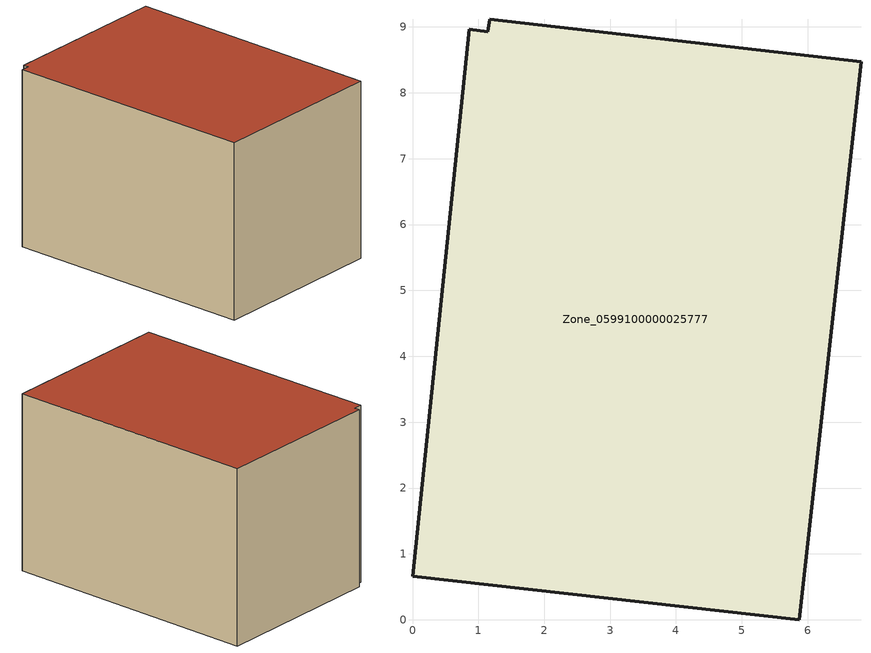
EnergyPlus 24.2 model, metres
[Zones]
Zone_0599100000025777
 floor ground (C_G): 5.87,0 0,0.66 0.86,8.96 1.15,8.93 1.17,9.12 6.81,8.47 z2.09
 wall outside (C_F): 5.87,0 6.81,8.47 1.17,9.12 1.15,8.93 0.86,8.96 0,0.66 5.87,0 z2.09:7.98
 roof outside (C_R): 0,0.66 5.87,0 6.81,8.47 1.17,9.12 1.15,8.93 0.86,8.96 z7.98
[BUILDING]
Pand.0599100000025777: North Axis=0; Terrain=City; Loads Convergence Tolerance Value=0.04; Temperature Convergence Tolerance Value=0.4; Solar Distribution=FullExterior; Maximum Number of Warmup Days=25; Minimum Number of Warmup Days=1
[Site:Location]
Rotterdam.The.Hague.AP_ZH_NLD Design_Conditions: Latitude=51.96; Longitude=4.45; Time Zone=1; Elevation=-4.5
[SITE:GROUNDTEMPERATURE:BUILDINGSURFACE]
18, 18, 18, 18, 18, 18, 18, 18, 18, 18, 18, 18
[MATERIAL] Thermal Absorptance=0.9; Solar Absorptance=0.7; Visible Absorptance=0.7
Name | Roughness | Thickness | Conductivity | Density | Specific Heat
G.TI.1946-1964 | MediumSmooth | 0.15 | 1 | 540 | 1210
F.TI.1946-1964 | Rough | 0.3 | 0.857143 | 1920 | 840
R.TI.1946-1964 | MediumRough | 0.2 | 0.277778 | 1500 | 1000
[CONSTRUCTION]
C_G: G.TI.1946-1964
C_F: F.TI.1946-1964
C_R: R.TI.1946-1964
[ZONE]
Zone_0599100000025777: Type=1; Multiplier=1; Ceiling Height=Autocalculate; Volume=Autocalculate; Floor Area=autocalculate; Part of Total Floor Area=Yes
[ZONEINFILTRATION:DESIGNFLOWRATE]
Infil_Zone_0599100000025777: Zone or ZoneList or Space or SpaceList=Zone_0599100000025777; Schedule=AlwaysOn; Design Flow Rate Calculation Method=Flow/Area; Flow Rate per Floor Area=0.003; Constant Term Coefficient=1; Temperature Term Coefficient=0; Velocity Term Coefficient=0; Velocity Squared Term Coefficient=0
[HVACTEMPLATE:ZONE:IDEALLOADSAIRSYSTEM]
Zone_0599100000025777: Maximum Heating Supply Air Temperature=50; Minimum Cooling Supply Air Temperature=13; Maximum Heating Supply Air Humidity Ratio=0.0156; Minimum Cooling Supply Air Humidity Ratio=0.0077; Heating Limit=NoLimit; Cooling Limit=NoLimit; Dehumidification Control Type=ConstantSensibleHeatRatio; Cooling Sensible Heat Ratio=0.7; Dehumidification Setpoint=60; Humidification Control Type=None; Humidification Setpoint=30; Outdoor Air Method=None; Outdoor Air Flow Rate per Person=0.00944; Outdoor Air Flow Rate per Zone Floor Area=0; Outdoor Air Flow Rate per Zone=0; Demand Controlled Ventilation Type=None; Outdoor Air Economizer Type=NoEconomizer; Heat Recovery Type=None; Sensible Heat Recovery Effectiveness=0.7; Latent Heat Recovery Effectiveness=0.65
[ZONECONTROL:THERMOSTAT]
ThermostatControl_Zone_0599100000025777: Zone or ZoneList=Zone_0599100000025777; Control Type Schedule=DualSetpointControlType; Control 1=Thermostat_Zone_0599100000025777; Temperature Difference Between Cutout And Setpoint=0
[THERMOSTATSETPOINT:DUALSETPOINT]
Thermostat_Zone_0599100000025777: Heating Setpoint Temperature Schedule=HeatingSetpoint_Zone_0599100000025777; Cooling Setpoint Temperature Schedule=CoolingSetpoint_Zone_0599100000025777
[SCHEDULE:COMPACT]
HeatingSetpoint_Zone_0599100000025777: Through: 12/31, For: AllDays, Until: 24:00, 21
CoolingSetpoint_Zone_0599100000025777: Through: 12/31, For: AllDays, Until: 24:00, 24
DualSetpointControlType: Through: 12/31, For: AllDays, Until: 24:00, 4
AlwaysOn: Through: 12/31, For: AllDays, Until: 24:00, 1
